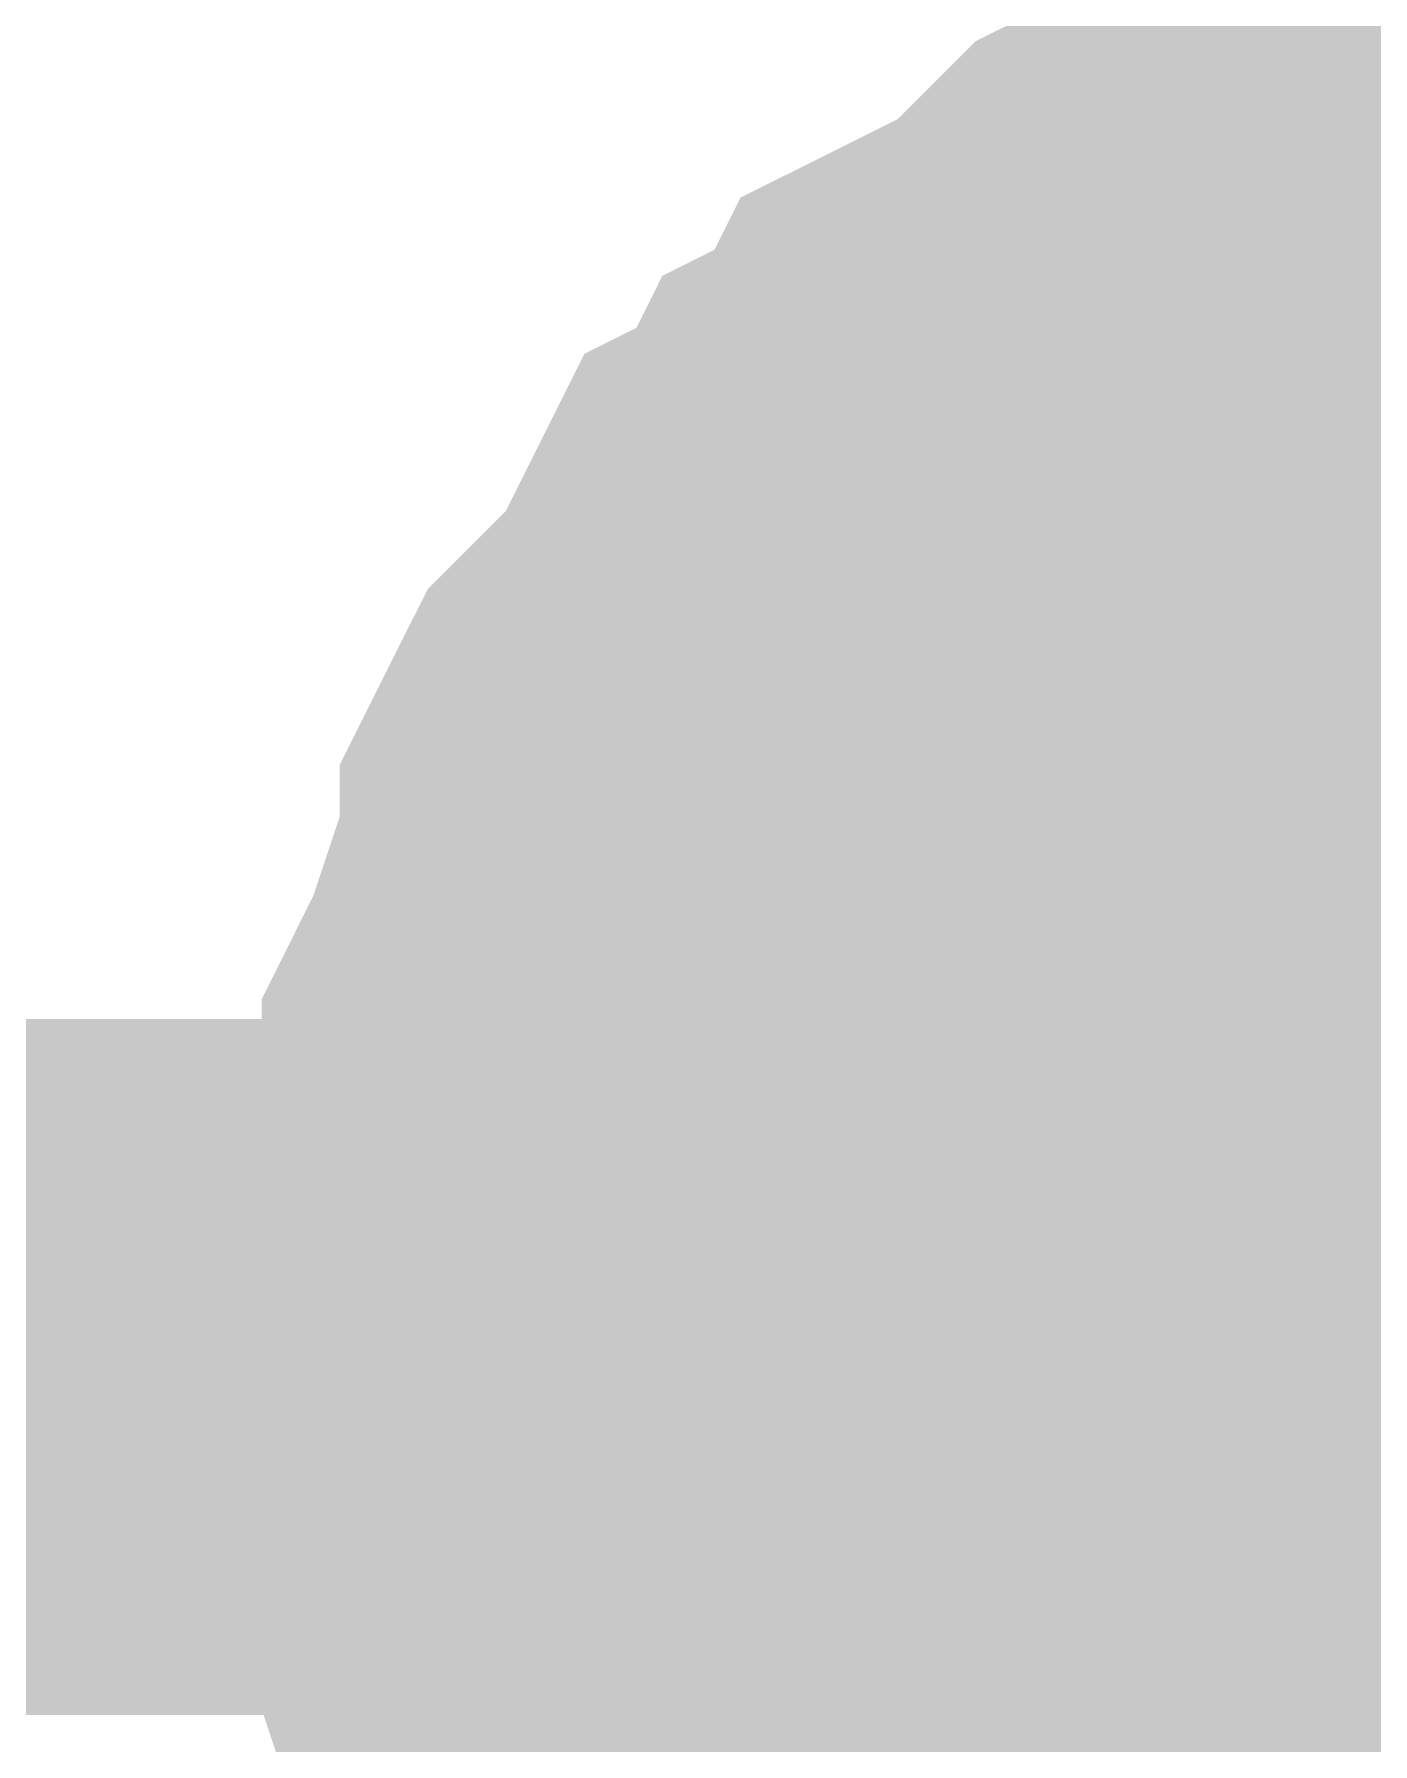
# Model space of a CAD drawing. Header units: inches. Extents: x 0 to 594, y 0 to 420.
# Drawn here: x 364.26 to 364.837, y 297.334 to 298.07 of the extents above; entities that cross this region are included whole.
import ezdxf

# ---------------------------------------------------------------- set-up
doc = ezdxf.new("R2010")
doc.units = ezdxf.units.IN
doc.layers.add('Sheet', color=255, linetype='Continuous')

msp = doc.modelspace()

# ---------------------------------------------------------------- linework, layer by layer
at = {"layer": 'Sheet'}
for points in [[(364.49695, 297.49627, 0.29972, 0.29972, 0), (364.49695, 297.51867, 0.29972, 0.29972, 0), (364.49695, 297.55226, 0.29972, 0.29972, 0), (364.50815, 297.57466, 0.29972, 0.29972, 0), (364.50815, 297.59706, 0.29972, 0.29972, 0), (364.50815, 297.61945, 0.29972, 0.29972, 0), (364.51934, 297.64185, 0.29972, 0.29972, 0), (364.53054, 297.67545, 0.29972, 0.29972, 0), (364.54174, 297.69785, 0.29972, 0.29972, 0), (364.54174, 297.72024, 0.29972, 0.29972, 0), (364.55294, 297.74264, 0.29972, 0.29972, 0), (364.56414, 297.75384, 0.29972, 0.29972, 0), (364.58654, 297.77624, 0.29972, 0.29972, 0), (364.59774, 297.79864, 0.29972, 0.29972, 0), (364.60894, 297.82103, 0.29972, 0.29972, 0), (364.63134, 297.83223, 0.29972, 0.29972, 0), (364.64253, 297.85463, 0.29972, 0.29972, 0), (364.66493, 297.86583, 0.29972, 0.29972, 0), (364.67613, 297.88823, 0.29972, 0.29972, 0), (364.69853, 297.89942, 0.29972, 0.29972, 0), (364.72093, 297.91062, 0.29972, 0.29972, 0), (364.74333, 297.93302, 0.29972, 0.29972, 0), (364.75453, 297.94422, 0.29972, 0.29972, 0), (364.77692, 297.95542, 0.29972, 0.29972, 0), (364.79932, 297.95542, 0.29972, 0.29972, 0), (364.82172, 297.96662, 0.29972, 0.29972, 0), (364.85532, 297.97782, 0.29972, 0.29972, 0), (364.87772, 297.98902, 0.29972, 0.29972, 0), (364.90011, 297.98902, 0.29972, 0.29972, 0), (364.92251, 297.98902, 0.29972, 0.29972, 0), (364.94491, 298.00021, 0.29972, 0.29972, 0), (364.97851, 298.00021, 0.29972, 0.29972, 0), (365.00091, 298.00021, 0.29972, 0.29972, 0)], [(364.49695, 297.49627, 0.29972, 0.29972, 0), (364.49695, 297.51867, 0.29972, 0.29972, 0), (364.49695, 297.55226, 0.29972, 0.29972, 0), (364.50815, 297.57466, 0.29972, 0.29972, 0), (364.50815, 297.59706, 0.29972, 0.29972, 0), (364.50815, 297.61945, 0.29972, 0.29972, 0), (364.51934, 297.64185, 0.29972, 0.29972, 0), (364.53054, 297.67545, 0.29972, 0.29972, 0), (364.54174, 297.69785, 0.29972, 0.29972, 0), (364.54174, 297.72024, 0.29972, 0.29972, 0), (364.55294, 297.74264, 0.29972, 0.29972, 0), (364.56414, 297.75384, 0.29972, 0.29972, 0), (364.58654, 297.77624, 0.29972, 0.29972, 0), (364.59774, 297.79864, 0.29972, 0.29972, 0), (364.60894, 297.82103, 0.29972, 0.29972, 0), (364.63134, 297.83223, 0.29972, 0.29972, 0), (364.64253, 297.85463, 0.29972, 0.29972, 0), (364.66493, 297.86583, 0.29972, 0.29972, 0), (364.67613, 297.88823, 0.29972, 0.29972, 0), (364.69853, 297.89942, 0.29972, 0.29972, 0), (364.72093, 297.91062, 0.29972, 0.29972, 0), (364.74333, 297.93302, 0.29972, 0.29972, 0), (364.75453, 297.94422, 0.29972, 0.29972, 0), (364.77692, 297.95542, 0.29972, 0.29972, 0), (364.79932, 297.95542, 0.29972, 0.29972, 0), (364.82172, 297.96662, 0.29972, 0.29972, 0), (364.85532, 297.97782, 0.29972, 0.29972, 0), (364.87772, 297.98902, 0.29972, 0.29972, 0), (364.90011, 297.98902, 0.29972, 0.29972, 0), (364.92251, 297.98902, 0.29972, 0.29972, 0), (364.94491, 298.00021, 0.29972, 0.29972, 0), (364.97851, 298.00021, 0.29972, 0.29972, 0), (365.00091, 298.00021, 0.29972, 0.29972, 0)], [(364.49695, 297.49627, 0.29972, 0.29972, 0), (364.49695, 297.51867, 0.29972, 0.29972, 0), (364.49695, 297.55226, 0.29972, 0.29972, 0), (364.50815, 297.57466, 0.29972, 0.29972, 0), (364.50815, 297.59706, 0.29972, 0.29972, 0), (364.50815, 297.61945, 0.29972, 0.29972, 0), (364.51934, 297.64185, 0.29972, 0.29972, 0), (364.53054, 297.67545, 0.29972, 0.29972, 0), (364.54174, 297.69785, 0.29972, 0.29972, 0), (364.54174, 297.72024, 0.29972, 0.29972, 0), (364.55294, 297.74264, 0.29972, 0.29972, 0), (364.56414, 297.75384, 0.29972, 0.29972, 0), (364.58654, 297.77624, 0.29972, 0.29972, 0), (364.59774, 297.79864, 0.29972, 0.29972, 0), (364.60894, 297.82103, 0.29972, 0.29972, 0), (364.63134, 297.83223, 0.29972, 0.29972, 0), (364.64253, 297.85463, 0.29972, 0.29972, 0), (364.66493, 297.86583, 0.29972, 0.29972, 0), (364.67613, 297.88823, 0.29972, 0.29972, 0), (364.69853, 297.89942, 0.29972, 0.29972, 0), (364.72093, 297.91062, 0.29972, 0.29972, 0), (364.74333, 297.93302, 0.29972, 0.29972, 0), (364.75453, 297.94422, 0.29972, 0.29972, 0), (364.77692, 297.95542, 0.29972, 0.29972, 0), (364.79932, 297.95542, 0.29972, 0.29972, 0), (364.82172, 297.96662, 0.29972, 0.29972, 0), (364.85532, 297.97782, 0.29972, 0.29972, 0), (364.87772, 297.98902, 0.29972, 0.29972, 0), (364.90011, 297.98902, 0.29972, 0.29972, 0), (364.92251, 297.98902, 0.29972, 0.29972, 0), (364.94491, 298.00021, 0.29972, 0.29972, 0), (364.97851, 298.00021, 0.29972, 0.29972, 0), (365.00091, 298.00021, 0.29972, 0.29972, 0)], [(364.49695, 297.49627, 0.29972, 0.29972, 0), (364.49695, 297.51867, 0.29972, 0.29972, 0), (364.49695, 297.55226, 0.29972, 0.29972, 0), (364.50815, 297.57466, 0.29972, 0.29972, 0), (364.50815, 297.59706, 0.29972, 0.29972, 0), (364.50815, 297.61945, 0.29972, 0.29972, 0), (364.51934, 297.64185, 0.29972, 0.29972, 0), (364.53054, 297.67545, 0.29972, 0.29972, 0), (364.54174, 297.69785, 0.29972, 0.29972, 0), (364.54174, 297.72024, 0.29972, 0.29972, 0), (364.55294, 297.74264, 0.29972, 0.29972, 0), (364.56414, 297.75384, 0.29972, 0.29972, 0), (364.58654, 297.77624, 0.29972, 0.29972, 0), (364.59774, 297.79864, 0.29972, 0.29972, 0), (364.60894, 297.82103, 0.29972, 0.29972, 0), (364.63134, 297.83223, 0.29972, 0.29972, 0), (364.64253, 297.85463, 0.29972, 0.29972, 0), (364.66493, 297.86583, 0.29972, 0.29972, 0), (364.67613, 297.88823, 0.29972, 0.29972, 0), (364.69853, 297.89942, 0.29972, 0.29972, 0), (364.72093, 297.91062, 0.29972, 0.29972, 0), (364.74333, 297.93302, 0.29972, 0.29972, 0), (364.75453, 297.94422, 0.29972, 0.29972, 0), (364.77692, 297.95542, 0.29972, 0.29972, 0), (364.79932, 297.95542, 0.29972, 0.29972, 0), (364.82172, 297.96662, 0.29972, 0.29972, 0), (364.85532, 297.97782, 0.29972, 0.29972, 0), (364.87772, 297.98902, 0.29972, 0.29972, 0), (364.90011, 297.98902, 0.29972, 0.29972, 0), (364.92251, 297.98902, 0.29972, 0.29972, 0), (364.94491, 298.00021, 0.29972, 0.29972, 0), (364.97851, 298.00021, 0.29972, 0.29972, 0), (365.00091, 298.00021, 0.29972, 0.29972, 0)], [(364.49695, 297.49627, 0.29972, 0.29972, 0), (364.49695, 297.51867, 0.29972, 0.29972, 0), (364.49695, 297.55226, 0.29972, 0.29972, 0), (364.50815, 297.57466, 0.29972, 0.29972, 0), (364.50815, 297.59706, 0.29972, 0.29972, 0), (364.50815, 297.61945, 0.29972, 0.29972, 0), (364.51934, 297.64185, 0.29972, 0.29972, 0), (364.53054, 297.67545, 0.29972, 0.29972, 0), (364.54174, 297.69785, 0.29972, 0.29972, 0), (364.54174, 297.72024, 0.29972, 0.29972, 0), (364.55294, 297.74264, 0.29972, 0.29972, 0), (364.56414, 297.75384, 0.29972, 0.29972, 0), (364.58654, 297.77624, 0.29972, 0.29972, 0), (364.59774, 297.79864, 0.29972, 0.29972, 0), (364.60894, 297.82103, 0.29972, 0.29972, 0), (364.63134, 297.83223, 0.29972, 0.29972, 0), (364.64253, 297.85463, 0.29972, 0.29972, 0), (364.66493, 297.86583, 0.29972, 0.29972, 0), (364.67613, 297.88823, 0.29972, 0.29972, 0), (364.69853, 297.89942, 0.29972, 0.29972, 0), (364.72093, 297.91062, 0.29972, 0.29972, 0), (364.74333, 297.93302, 0.29972, 0.29972, 0), (364.75453, 297.94422, 0.29972, 0.29972, 0), (364.77692, 297.95542, 0.29972, 0.29972, 0), (364.79932, 297.95542, 0.29972, 0.29972, 0), (364.82172, 297.96662, 0.29972, 0.29972, 0), (364.85532, 297.97782, 0.29972, 0.29972, 0), (364.87772, 297.98902, 0.29972, 0.29972, 0), (364.90011, 297.98902, 0.29972, 0.29972, 0), (364.92251, 297.98902, 0.29972, 0.29972, 0), (364.94491, 298.00021, 0.29972, 0.29972, 0), (364.97851, 298.00021, 0.29972, 0.29972, 0), (365.00091, 298.00021, 0.29972, 0.29972, 0)], [(364.49695, 297.49627, 0.29972, 0.29972, 0), (364.49695, 297.51867, 0.29972, 0.29972, 0), (364.49695, 297.55226, 0.29972, 0.29972, 0), (364.50815, 297.57466, 0.29972, 0.29972, 0), (364.50815, 297.59706, 0.29972, 0.29972, 0), (364.50815, 297.61945, 0.29972, 0.29972, 0), (364.51934, 297.64185, 0.29972, 0.29972, 0), (364.53054, 297.67545, 0.29972, 0.29972, 0), (364.54174, 297.69785, 0.29972, 0.29972, 0), (364.54174, 297.72024, 0.29972, 0.29972, 0), (364.55294, 297.74264, 0.29972, 0.29972, 0), (364.56414, 297.75384, 0.29972, 0.29972, 0), (364.58654, 297.77624, 0.29972, 0.29972, 0), (364.59774, 297.79864, 0.29972, 0.29972, 0), (364.60894, 297.82103, 0.29972, 0.29972, 0), (364.63134, 297.83223, 0.29972, 0.29972, 0), (364.64253, 297.85463, 0.29972, 0.29972, 0), (364.66493, 297.86583, 0.29972, 0.29972, 0), (364.67613, 297.88823, 0.29972, 0.29972, 0), (364.69853, 297.89942, 0.29972, 0.29972, 0), (364.72093, 297.91062, 0.29972, 0.29972, 0), (364.74333, 297.93302, 0.29972, 0.29972, 0), (364.75453, 297.94422, 0.29972, 0.29972, 0), (364.77692, 297.95542, 0.29972, 0.29972, 0), (364.79932, 297.95542, 0.29972, 0.29972, 0), (364.82172, 297.96662, 0.29972, 0.29972, 0), (364.85532, 297.97782, 0.29972, 0.29972, 0), (364.87772, 297.98902, 0.29972, 0.29972, 0), (364.90011, 297.98902, 0.29972, 0.29972, 0), (364.92251, 297.98902, 0.29972, 0.29972, 0), (364.94491, 298.00021, 0.29972, 0.29972, 0), (364.97851, 298.00021, 0.29972, 0.29972, 0), (365.00091, 298.00021, 0.29972, 0.29972, 0)], [(364.49695, 297.49627, 0.29972, 0.29972, 0), (364.49695, 297.51867, 0.29972, 0.29972, 0), (364.49695, 297.55226, 0.29972, 0.29972, 0), (364.50815, 297.57466, 0.29972, 0.29972, 0), (364.50815, 297.59706, 0.29972, 0.29972, 0), (364.50815, 297.61945, 0.29972, 0.29972, 0), (364.51934, 297.64185, 0.29972, 0.29972, 0), (364.53054, 297.67545, 0.29972, 0.29972, 0), (364.54174, 297.69785, 0.29972, 0.29972, 0), (364.54174, 297.72024, 0.29972, 0.29972, 0), (364.55294, 297.74264, 0.29972, 0.29972, 0), (364.56414, 297.75384, 0.29972, 0.29972, 0), (364.58654, 297.77624, 0.29972, 0.29972, 0), (364.59774, 297.79864, 0.29972, 0.29972, 0), (364.60894, 297.82103, 0.29972, 0.29972, 0), (364.63134, 297.83223, 0.29972, 0.29972, 0), (364.64253, 297.85463, 0.29972, 0.29972, 0), (364.66493, 297.86583, 0.29972, 0.29972, 0), (364.67613, 297.88823, 0.29972, 0.29972, 0), (364.69853, 297.89942, 0.29972, 0.29972, 0), (364.72093, 297.91062, 0.29972, 0.29972, 0), (364.74333, 297.93302, 0.29972, 0.29972, 0), (364.75453, 297.94422, 0.29972, 0.29972, 0), (364.77692, 297.95542, 0.29972, 0.29972, 0), (364.79932, 297.95542, 0.29972, 0.29972, 0), (364.82172, 297.96662, 0.29972, 0.29972, 0), (364.85532, 297.97782, 0.29972, 0.29972, 0), (364.87772, 297.98902, 0.29972, 0.29972, 0), (364.90011, 297.98902, 0.29972, 0.29972, 0), (364.92251, 297.98902, 0.29972, 0.29972, 0), (364.94491, 298.00021, 0.29972, 0.29972, 0), (364.97851, 298.00021, 0.29972, 0.29972, 0), (365.00091, 298.00021, 0.29972, 0.29972, 0)], [(364.49695, 297.49627, 0.29972, 0.29972, 0), (364.49695, 297.51867, 0.29972, 0.29972, 0), (364.49695, 297.55226, 0.29972, 0.29972, 0), (364.50815, 297.57466, 0.29972, 0.29972, 0), (364.50815, 297.59706, 0.29972, 0.29972, 0), (364.50815, 297.61945, 0.29972, 0.29972, 0), (364.51934, 297.64185, 0.29972, 0.29972, 0), (364.53054, 297.67545, 0.29972, 0.29972, 0), (364.54174, 297.69785, 0.29972, 0.29972, 0), (364.54174, 297.72024, 0.29972, 0.29972, 0), (364.55294, 297.74264, 0.29972, 0.29972, 0), (364.56414, 297.75384, 0.29972, 0.29972, 0), (364.58654, 297.77624, 0.29972, 0.29972, 0), (364.59774, 297.79864, 0.29972, 0.29972, 0), (364.60894, 297.82103, 0.29972, 0.29972, 0), (364.63134, 297.83223, 0.29972, 0.29972, 0), (364.64253, 297.85463, 0.29972, 0.29972, 0), (364.66493, 297.86583, 0.29972, 0.29972, 0), (364.67613, 297.88823, 0.29972, 0.29972, 0), (364.69853, 297.89942, 0.29972, 0.29972, 0), (364.72093, 297.91062, 0.29972, 0.29972, 0), (364.74333, 297.93302, 0.29972, 0.29972, 0), (364.75453, 297.94422, 0.29972, 0.29972, 0), (364.77692, 297.95542, 0.29972, 0.29972, 0), (364.79932, 297.95542, 0.29972, 0.29972, 0), (364.82172, 297.96662, 0.29972, 0.29972, 0), (364.85532, 297.97782, 0.29972, 0.29972, 0), (364.87772, 297.98902, 0.29972, 0.29972, 0), (364.90011, 297.98902, 0.29972, 0.29972, 0), (364.92251, 297.98902, 0.29972, 0.29972, 0), (364.94491, 298.00021, 0.29972, 0.29972, 0), (364.97851, 298.00021, 0.29972, 0.29972, 0), (365.00091, 298.00021, 0.29972, 0.29972, 0)], [(364.49695, 297.49627, 0.29972, 0.29972, 0), (364.49695, 297.51867, 0.29972, 0.29972, 0), (364.49695, 297.55226, 0.29972, 0.29972, 0), (364.50815, 297.57466, 0.29972, 0.29972, 0), (364.50815, 297.59706, 0.29972, 0.29972, 0), (364.50815, 297.61945, 0.29972, 0.29972, 0), (364.51934, 297.64185, 0.29972, 0.29972, 0), (364.53054, 297.67545, 0.29972, 0.29972, 0), (364.54174, 297.69785, 0.29972, 0.29972, 0), (364.54174, 297.72024, 0.29972, 0.29972, 0), (364.55294, 297.74264, 0.29972, 0.29972, 0), (364.56414, 297.75384, 0.29972, 0.29972, 0), (364.58654, 297.77624, 0.29972, 0.29972, 0), (364.59774, 297.79864, 0.29972, 0.29972, 0), (364.60894, 297.82103, 0.29972, 0.29972, 0), (364.63134, 297.83223, 0.29972, 0.29972, 0), (364.64253, 297.85463, 0.29972, 0.29972, 0), (364.66493, 297.86583, 0.29972, 0.29972, 0), (364.67613, 297.88823, 0.29972, 0.29972, 0), (364.69853, 297.89942, 0.29972, 0.29972, 0), (364.72093, 297.91062, 0.29972, 0.29972, 0), (364.74333, 297.93302, 0.29972, 0.29972, 0), (364.75453, 297.94422, 0.29972, 0.29972, 0), (364.77692, 297.95542, 0.29972, 0.29972, 0), (364.79932, 297.95542, 0.29972, 0.29972, 0), (364.82172, 297.96662, 0.29972, 0.29972, 0), (364.85532, 297.97782, 0.29972, 0.29972, 0), (364.87772, 297.98902, 0.29972, 0.29972, 0), (364.90011, 297.98902, 0.29972, 0.29972, 0), (364.92251, 297.98902, 0.29972, 0.29972, 0), (364.94491, 298.00021, 0.29972, 0.29972, 0), (364.97851, 298.00021, 0.29972, 0.29972, 0), (365.00091, 298.00021, 0.29972, 0.29972, 0)], [(364.49695, 297.49627, 0.29972, 0.29972, 0), (364.49695, 297.51867, 0.29972, 0.29972, 0), (364.49695, 297.55226, 0.29972, 0.29972, 0), (364.50815, 297.57466, 0.29972, 0.29972, 0), (364.50815, 297.59706, 0.29972, 0.29972, 0), (364.50815, 297.61945, 0.29972, 0.29972, 0), (364.51934, 297.64185, 0.29972, 0.29972, 0), (364.53054, 297.67545, 0.29972, 0.29972, 0), (364.54174, 297.69785, 0.29972, 0.29972, 0), (364.54174, 297.72024, 0.29972, 0.29972, 0), (364.55294, 297.74264, 0.29972, 0.29972, 0), (364.56414, 297.75384, 0.29972, 0.29972, 0), (364.58654, 297.77624, 0.29972, 0.29972, 0), (364.59774, 297.79864, 0.29972, 0.29972, 0), (364.60894, 297.82103, 0.29972, 0.29972, 0), (364.63134, 297.83223, 0.29972, 0.29972, 0), (364.64253, 297.85463, 0.29972, 0.29972, 0), (364.66493, 297.86583, 0.29972, 0.29972, 0), (364.67613, 297.88823, 0.29972, 0.29972, 0), (364.69853, 297.89942, 0.29972, 0.29972, 0), (364.72093, 297.91062, 0.29972, 0.29972, 0), (364.74333, 297.93302, 0.29972, 0.29972, 0), (364.75453, 297.94422, 0.29972, 0.29972, 0), (364.77692, 297.95542, 0.29972, 0.29972, 0), (364.79932, 297.95542, 0.29972, 0.29972, 0), (364.82172, 297.96662, 0.29972, 0.29972, 0), (364.85532, 297.97782, 0.29972, 0.29972, 0), (364.87772, 297.98902, 0.29972, 0.29972, 0), (364.90011, 297.98902, 0.29972, 0.29972, 0), (364.92251, 297.98902, 0.29972, 0.29972, 0), (364.94491, 298.00021, 0.29972, 0.29972, 0), (364.97851, 298.00021, 0.29972, 0.29972, 0), (365.00091, 298.00021, 0.29972, 0.29972, 0)], [(364.49695, 297.49627, 0.09906, 0.09906, 0), (364.49695, 297.51867, 0.09906, 0.09906, 0), (364.49695, 297.55226, 0.09906, 0.09906, 0), (364.50815, 297.57466, 0.09906, 0.09906, 0), (364.50815, 297.59706, 0.09906, 0.09906, 0), (364.50815, 297.61945, 0.09906, 0.09906, 0), (364.51934, 297.64185, 0.09906, 0.09906, 0), (364.53054, 297.67545, 0.09906, 0.09906, 0), (364.54174, 297.69785, 0.09906, 0.09906, 0), (364.54174, 297.72024, 0.09906, 0.09906, 0), (364.55294, 297.74264, 0.09906, 0.09906, 0), (364.56414, 297.75384, 0.09906, 0.09906, 0), (364.58654, 297.77624, 0.09906, 0.09906, 0), (364.59774, 297.79864, 0.09906, 0.09906, 0), (364.60894, 297.82103, 0.09906, 0.09906, 0), (364.63134, 297.83223, 0.09906, 0.09906, 0), (364.64253, 297.85463, 0.09906, 0.09906, 0), (364.66493, 297.86583, 0.09906, 0.09906, 0), (364.67613, 297.88823, 0.09906, 0.09906, 0), (364.69853, 297.89942, 0.09906, 0.09906, 0), (364.72093, 297.91062, 0.09906, 0.09906, 0), (364.74333, 297.93302, 0.09906, 0.09906, 0), (364.75453, 297.94422, 0.09906, 0.09906, 0), (364.77692, 297.95542, 0.09906, 0.09906, 0), (364.79932, 297.95542, 0.09906, 0.09906, 0), (364.82172, 297.96662, 0.09906, 0.09906, 0), (364.85532, 297.97782, 0.09906, 0.09906, 0), (364.87772, 297.98902, 0.09906, 0.09906, 0), (364.90011, 297.98902, 0.09906, 0.09906, 0)], [(364.49695, 297.49627, 0.09906, 0.09906, 0), (364.49695, 297.51867, 0.09906, 0.09906, 0), (364.49695, 297.55226, 0.09906, 0.09906, 0), (364.50815, 297.57466, 0.09906, 0.09906, 0), (364.50815, 297.59706, 0.09906, 0.09906, 0), (364.50815, 297.61945, 0.09906, 0.09906, 0), (364.51934, 297.64185, 0.09906, 0.09906, 0), (364.53054, 297.67545, 0.09906, 0.09906, 0), (364.54174, 297.69785, 0.09906, 0.09906, 0), (364.54174, 297.72024, 0.09906, 0.09906, 0), (364.55294, 297.74264, 0.09906, 0.09906, 0), (364.56414, 297.75384, 0.09906, 0.09906, 0), (364.58654, 297.77624, 0.09906, 0.09906, 0), (364.59774, 297.79864, 0.09906, 0.09906, 0), (364.60894, 297.82103, 0.09906, 0.09906, 0), (364.63134, 297.83223, 0.09906, 0.09906, 0), (364.64253, 297.85463, 0.09906, 0.09906, 0), (364.66493, 297.86583, 0.09906, 0.09906, 0), (364.67613, 297.88823, 0.09906, 0.09906, 0), (364.69853, 297.89942, 0.09906, 0.09906, 0), (364.72093, 297.91062, 0.09906, 0.09906, 0), (364.74333, 297.93302, 0.09906, 0.09906, 0), (364.75453, 297.94422, 0.09906, 0.09906, 0), (364.77692, 297.95542, 0.09906, 0.09906, 0), (364.79932, 297.95542, 0.09906, 0.09906, 0), (364.82172, 297.96662, 0.09906, 0.09906, 0), (364.85532, 297.97782, 0.09906, 0.09906, 0), (364.87772, 297.98902, 0.09906, 0.09906, 0), (364.90011, 297.98902, 0.09906, 0.09906, 0)], [(364.49695, 297.49627, 0.09906, 0.09906, 0), (364.49695, 297.51867, 0.09906, 0.09906, 0), (364.49695, 297.55226, 0.09906, 0.09906, 0), (364.50815, 297.57466, 0.09906, 0.09906, 0), (364.50815, 297.59706, 0.09906, 0.09906, 0), (364.50815, 297.61945, 0.09906, 0.09906, 0), (364.51934, 297.64185, 0.09906, 0.09906, 0), (364.53054, 297.67545, 0.09906, 0.09906, 0), (364.54174, 297.69785, 0.09906, 0.09906, 0), (364.54174, 297.72024, 0.09906, 0.09906, 0), (364.55294, 297.74264, 0.09906, 0.09906, 0), (364.56414, 297.75384, 0.09906, 0.09906, 0), (364.58654, 297.77624, 0.09906, 0.09906, 0), (364.59774, 297.79864, 0.09906, 0.09906, 0), (364.60894, 297.82103, 0.09906, 0.09906, 0), (364.63134, 297.83223, 0.09906, 0.09906, 0), (364.64253, 297.85463, 0.09906, 0.09906, 0), (364.66493, 297.86583, 0.09906, 0.09906, 0), (364.67613, 297.88823, 0.09906, 0.09906, 0), (364.69853, 297.89942, 0.09906, 0.09906, 0), (364.72093, 297.91062, 0.09906, 0.09906, 0), (364.74333, 297.93302, 0.09906, 0.09906, 0), (364.75453, 297.94422, 0.09906, 0.09906, 0), (364.77692, 297.95542, 0.09906, 0.09906, 0), (364.79932, 297.95542, 0.09906, 0.09906, 0), (364.82172, 297.96662, 0.09906, 0.09906, 0), (364.85532, 297.97782, 0.09906, 0.09906, 0), (364.87772, 297.98902, 0.09906, 0.09906, 0), (364.90011, 297.98902, 0.09906, 0.09906, 0)], [(364.49695, 297.49627, 0.09906, 0.09906, 0), (364.49695, 297.51867, 0.09906, 0.09906, 0), (364.49695, 297.55226, 0.09906, 0.09906, 0), (364.50815, 297.57466, 0.09906, 0.09906, 0), (364.50815, 297.59706, 0.09906, 0.09906, 0), (364.50815, 297.61945, 0.09906, 0.09906, 0), (364.51934, 297.64185, 0.09906, 0.09906, 0), (364.53054, 297.67545, 0.09906, 0.09906, 0), (364.54174, 297.69785, 0.09906, 0.09906, 0), (364.54174, 297.72024, 0.09906, 0.09906, 0), (364.55294, 297.74264, 0.09906, 0.09906, 0), (364.56414, 297.75384, 0.09906, 0.09906, 0), (364.58654, 297.77624, 0.09906, 0.09906, 0), (364.59774, 297.79864, 0.09906, 0.09906, 0), (364.60894, 297.82103, 0.09906, 0.09906, 0), (364.63134, 297.83223, 0.09906, 0.09906, 0), (364.64253, 297.85463, 0.09906, 0.09906, 0), (364.66493, 297.86583, 0.09906, 0.09906, 0), (364.67613, 297.88823, 0.09906, 0.09906, 0), (364.69853, 297.89942, 0.09906, 0.09906, 0), (364.72093, 297.91062, 0.09906, 0.09906, 0), (364.74333, 297.93302, 0.09906, 0.09906, 0), (364.75453, 297.94422, 0.09906, 0.09906, 0), (364.77692, 297.95542, 0.09906, 0.09906, 0), (364.79932, 297.95542, 0.09906, 0.09906, 0), (364.82172, 297.96662, 0.09906, 0.09906, 0), (364.85532, 297.97782, 0.09906, 0.09906, 0), (364.87772, 297.98902, 0.09906, 0.09906, 0), (364.90011, 297.98902, 0.09906, 0.09906, 0)], [(364.49695, 297.49627, 0.09906, 0.09906, 0), (364.49695, 297.51867, 0.09906, 0.09906, 0), (364.49695, 297.55226, 0.09906, 0.09906, 0), (364.50815, 297.57466, 0.09906, 0.09906, 0), (364.50815, 297.59706, 0.09906, 0.09906, 0), (364.50815, 297.61945, 0.09906, 0.09906, 0), (364.51934, 297.64185, 0.09906, 0.09906, 0), (364.53054, 297.67545, 0.09906, 0.09906, 0), (364.54174, 297.69785, 0.09906, 0.09906, 0), (364.54174, 297.72024, 0.09906, 0.09906, 0), (364.55294, 297.74264, 0.09906, 0.09906, 0), (364.56414, 297.75384, 0.09906, 0.09906, 0), (364.58654, 297.77624, 0.09906, 0.09906, 0), (364.59774, 297.79864, 0.09906, 0.09906, 0), (364.60894, 297.82103, 0.09906, 0.09906, 0), (364.63134, 297.83223, 0.09906, 0.09906, 0), (364.64253, 297.85463, 0.09906, 0.09906, 0), (364.66493, 297.86583, 0.09906, 0.09906, 0), (364.67613, 297.88823, 0.09906, 0.09906, 0), (364.69853, 297.89942, 0.09906, 0.09906, 0), (364.72093, 297.91062, 0.09906, 0.09906, 0), (364.74333, 297.93302, 0.09906, 0.09906, 0), (364.75453, 297.94422, 0.09906, 0.09906, 0), (364.77692, 297.95542, 0.09906, 0.09906, 0), (364.79932, 297.95542, 0.09906, 0.09906, 0), (364.82172, 297.96662, 0.09906, 0.09906, 0), (364.85532, 297.97782, 0.09906, 0.09906, 0), (364.87772, 297.98902, 0.09906, 0.09906, 0), (364.90011, 297.98902, 0.09906, 0.09906, 0)], [(364.49695, 297.49627, 0.09906, 0.09906, 0), (364.49695, 297.51867, 0.09906, 0.09906, 0), (364.49695, 297.55226, 0.09906, 0.09906, 0), (364.50815, 297.57466, 0.09906, 0.09906, 0), (364.50815, 297.59706, 0.09906, 0.09906, 0), (364.50815, 297.61945, 0.09906, 0.09906, 0), (364.51934, 297.64185, 0.09906, 0.09906, 0), (364.53054, 297.67545, 0.09906, 0.09906, 0), (364.54174, 297.69785, 0.09906, 0.09906, 0), (364.54174, 297.72024, 0.09906, 0.09906, 0), (364.55294, 297.74264, 0.09906, 0.09906, 0), (364.56414, 297.75384, 0.09906, 0.09906, 0), (364.58654, 297.77624, 0.09906, 0.09906, 0), (364.59774, 297.79864, 0.09906, 0.09906, 0), (364.60894, 297.82103, 0.09906, 0.09906, 0), (364.63134, 297.83223, 0.09906, 0.09906, 0), (364.64253, 297.85463, 0.09906, 0.09906, 0), (364.66493, 297.86583, 0.09906, 0.09906, 0), (364.67613, 297.88823, 0.09906, 0.09906, 0), (364.69853, 297.89942, 0.09906, 0.09906, 0), (364.72093, 297.91062, 0.09906, 0.09906, 0), (364.74333, 297.93302, 0.09906, 0.09906, 0), (364.75453, 297.94422, 0.09906, 0.09906, 0), (364.77692, 297.95542, 0.09906, 0.09906, 0), (364.79932, 297.95542, 0.09906, 0.09906, 0), (364.82172, 297.96662, 0.09906, 0.09906, 0), (364.85532, 297.97782, 0.09906, 0.09906, 0), (364.87772, 297.98902, 0.09906, 0.09906, 0), (364.90011, 297.98902, 0.09906, 0.09906, 0)], [(364.49695, 297.49627, 0.09906, 0.09906, 0), (364.49695, 297.51867, 0.09906, 0.09906, 0), (364.49695, 297.55226, 0.09906, 0.09906, 0), (364.50815, 297.57466, 0.09906, 0.09906, 0), (364.50815, 297.59706, 0.09906, 0.09906, 0), (364.50815, 297.61945, 0.09906, 0.09906, 0), (364.51934, 297.64185, 0.09906, 0.09906, 0), (364.53054, 297.67545, 0.09906, 0.09906, 0), (364.54174, 297.69785, 0.09906, 0.09906, 0), (364.54174, 297.72024, 0.09906, 0.09906, 0), (364.55294, 297.74264, 0.09906, 0.09906, 0), (364.56414, 297.75384, 0.09906, 0.09906, 0), (364.58654, 297.77624, 0.09906, 0.09906, 0), (364.59774, 297.79864, 0.09906, 0.09906, 0), (364.60894, 297.82103, 0.09906, 0.09906, 0), (364.63134, 297.83223, 0.09906, 0.09906, 0), (364.64253, 297.85463, 0.09906, 0.09906, 0), (364.66493, 297.86583, 0.09906, 0.09906, 0), (364.67613, 297.88823, 0.09906, 0.09906, 0), (364.69853, 297.89942, 0.09906, 0.09906, 0), (364.72093, 297.91062, 0.09906, 0.09906, 0), (364.74333, 297.93302, 0.09906, 0.09906, 0), (364.75453, 297.94422, 0.09906, 0.09906, 0), (364.77692, 297.95542, 0.09906, 0.09906, 0), (364.79932, 297.95542, 0.09906, 0.09906, 0), (364.82172, 297.96662, 0.09906, 0.09906, 0), (364.85532, 297.97782, 0.09906, 0.09906, 0), (364.87772, 297.98902, 0.09906, 0.09906, 0), (364.90011, 297.98902, 0.09906, 0.09906, 0)], [(364.49695, 297.49627, 0.09906, 0.09906, 0), (364.49695, 297.51867, 0.09906, 0.09906, 0), (364.49695, 297.55226, 0.09906, 0.09906, 0), (364.50815, 297.57466, 0.09906, 0.09906, 0), (364.50815, 297.59706, 0.09906, 0.09906, 0), (364.50815, 297.61945, 0.09906, 0.09906, 0), (364.51934, 297.64185, 0.09906, 0.09906, 0), (364.53054, 297.67545, 0.09906, 0.09906, 0), (364.54174, 297.69785, 0.09906, 0.09906, 0), (364.54174, 297.72024, 0.09906, 0.09906, 0), (364.55294, 297.74264, 0.09906, 0.09906, 0), (364.56414, 297.75384, 0.09906, 0.09906, 0), (364.58654, 297.77624, 0.09906, 0.09906, 0), (364.59774, 297.79864, 0.09906, 0.09906, 0), (364.60894, 297.82103, 0.09906, 0.09906, 0), (364.63134, 297.83223, 0.09906, 0.09906, 0), (364.64253, 297.85463, 0.09906, 0.09906, 0), (364.66493, 297.86583, 0.09906, 0.09906, 0), (364.67613, 297.88823, 0.09906, 0.09906, 0), (364.69853, 297.89942, 0.09906, 0.09906, 0), (364.72093, 297.91062, 0.09906, 0.09906, 0), (364.74333, 297.93302, 0.09906, 0.09906, 0), (364.75453, 297.94422, 0.09906, 0.09906, 0), (364.77692, 297.95542, 0.09906, 0.09906, 0), (364.79932, 297.95542, 0.09906, 0.09906, 0), (364.82172, 297.96662, 0.09906, 0.09906, 0), (364.85532, 297.97782, 0.09906, 0.09906, 0), (364.87772, 297.98902, 0.09906, 0.09906, 0), (364.90011, 297.98902, 0.09906, 0.09906, 0)], [(364.49695, 297.49627, 0.09906, 0.09906, 0), (364.49695, 297.51867, 0.09906, 0.09906, 0), (364.49695, 297.55226, 0.09906, 0.09906, 0), (364.50815, 297.57466, 0.09906, 0.09906, 0), (364.50815, 297.59706, 0.09906, 0.09906, 0), (364.50815, 297.61945, 0.09906, 0.09906, 0), (364.51934, 297.64185, 0.09906, 0.09906, 0), (364.53054, 297.67545, 0.09906, 0.09906, 0), (364.54174, 297.69785, 0.09906, 0.09906, 0), (364.54174, 297.72024, 0.09906, 0.09906, 0), (364.55294, 297.74264, 0.09906, 0.09906, 0), (364.56414, 297.75384, 0.09906, 0.09906, 0), (364.58654, 297.77624, 0.09906, 0.09906, 0), (364.59774, 297.79864, 0.09906, 0.09906, 0), (364.60894, 297.82103, 0.09906, 0.09906, 0), (364.63134, 297.83223, 0.09906, 0.09906, 0), (364.64253, 297.85463, 0.09906, 0.09906, 0), (364.66493, 297.86583, 0.09906, 0.09906, 0), (364.67613, 297.88823, 0.09906, 0.09906, 0), (364.69853, 297.89942, 0.09906, 0.09906, 0), (364.72093, 297.91062, 0.09906, 0.09906, 0), (364.74333, 297.93302, 0.09906, 0.09906, 0), (364.75453, 297.94422, 0.09906, 0.09906, 0), (364.77692, 297.95542, 0.09906, 0.09906, 0), (364.79932, 297.95542, 0.09906, 0.09906, 0), (364.82172, 297.96662, 0.09906, 0.09906, 0), (364.85532, 297.97782, 0.09906, 0.09906, 0), (364.87772, 297.98902, 0.09906, 0.09906, 0), (364.90011, 297.98902, 0.09906, 0.09906, 0)], [(364.49695, 297.49627, 0.09906, 0.09906, 0), (364.49695, 297.51867, 0.09906, 0.09906, 0), (364.49695, 297.55226, 0.09906, 0.09906, 0), (364.50815, 297.57466, 0.09906, 0.09906, 0), (364.50815, 297.59706, 0.09906, 0.09906, 0), (364.50815, 297.61945, 0.09906, 0.09906, 0), (364.51934, 297.64185, 0.09906, 0.09906, 0), (364.53054, 297.67545, 0.09906, 0.09906, 0), (364.54174, 297.69785, 0.09906, 0.09906, 0), (364.54174, 297.72024, 0.09906, 0.09906, 0), (364.55294, 297.74264, 0.09906, 0.09906, 0), (364.56414, 297.75384, 0.09906, 0.09906, 0), (364.58654, 297.77624, 0.09906, 0.09906, 0), (364.59774, 297.79864, 0.09906, 0.09906, 0), (364.60894, 297.82103, 0.09906, 0.09906, 0), (364.63134, 297.83223, 0.09906, 0.09906, 0), (364.64253, 297.85463, 0.09906, 0.09906, 0), (364.66493, 297.86583, 0.09906, 0.09906, 0), (364.67613, 297.88823, 0.09906, 0.09906, 0), (364.69853, 297.89942, 0.09906, 0.09906, 0), (364.72093, 297.91062, 0.09906, 0.09906, 0), (364.74333, 297.93302, 0.09906, 0.09906, 0), (364.75453, 297.94422, 0.09906, 0.09906, 0), (364.77692, 297.95542, 0.09906, 0.09906, 0), (364.79932, 297.95542, 0.09906, 0.09906, 0), (364.82172, 297.96662, 0.09906, 0.09906, 0), (364.85532, 297.97782, 0.09906, 0.09906, 0), (364.87772, 297.98902, 0.09906, 0.09906, 0), (364.90011, 297.98902, 0.09906, 0.09906, 0)], [(357.50871, 297.49627, 0.29972, 0.29972, 0), (365.00091, 297.49627, 0.29972, 0.29972, 0)], [(364.60894, 297.1715, 0.29972, 0.29972, 0), (364.59774, 297.1939, 0.29972, 0.29972, 0), (364.58654, 297.2051, 0.29972, 0.29972, 0), (364.56414, 297.2275, 0.29972, 0.29972, 0), (364.55294, 297.24989, 0.29972, 0.29972, 0), (364.54174, 297.27229, 0.29972, 0.29972, 0), (364.54174, 297.29469, 0.29972, 0.29972, 0), (364.53054, 297.31709, 0.29972, 0.29972, 0), (364.51934, 297.33948, 0.29972, 0.29972, 0), (364.50815, 297.37308, 0.29972, 0.29972, 0), (364.50815, 297.39548, 0.29972, 0.29972, 0), (364.50815, 297.41788, 0.29972, 0.29972, 0), (364.49695, 297.44027, 0.29972, 0.29972, 0), (364.49695, 297.47387, 0.29972, 0.29972, 0), (364.49695, 297.49627, 0.29972, 0.29972, 0)], [(364.49695, 297.49627, 0.29972, 0.29972, 0), (364.49695, 297.49627, 0.29972, 0.29972, 0)], [(364.60894, 297.1715, 0.29972, 0.29972, 0), (364.59774, 297.1939, 0.29972, 0.29972, 0), (364.58654, 297.2051, 0.29972, 0.29972, 0), (364.56414, 297.2275, 0.29972, 0.29972, 0), (364.55294, 297.24989, 0.29972, 0.29972, 0), (364.54174, 297.27229, 0.29972, 0.29972, 0), (364.54174, 297.29469, 0.29972, 0.29972, 0), (364.53054, 297.31709, 0.29972, 0.29972, 0), (364.51934, 297.33948, 0.29972, 0.29972, 0), (364.50815, 297.37308, 0.29972, 0.29972, 0), (364.50815, 297.39548, 0.29972, 0.29972, 0), (364.50815, 297.41788, 0.29972, 0.29972, 0), (364.49695, 297.44027, 0.29972, 0.29972, 0), (364.49695, 297.47387, 0.29972, 0.29972, 0), (364.49695, 297.49627, 0.29972, 0.29972, 0)], [(364.49695, 297.49627, 0.29972, 0.29972, 0), (364.49695, 297.49627, 0.29972, 0.29972, 0)], [(364.60894, 297.1715, 0.29972, 0.29972, 0), (364.59774, 297.1939, 0.29972, 0.29972, 0), (364.58654, 297.2051, 0.29972, 0.29972, 0), (364.56414, 297.2275, 0.29972, 0.29972, 0), (364.55294, 297.24989, 0.29972, 0.29972, 0), (364.54174, 297.27229, 0.29972, 0.29972, 0), (364.54174, 297.29469, 0.29972, 0.29972, 0), (364.53054, 297.31709, 0.29972, 0.29972, 0), (364.51934, 297.33948, 0.29972, 0.29972, 0), (364.50815, 297.37308, 0.29972, 0.29972, 0), (364.50815, 297.39548, 0.29972, 0.29972, 0), (364.50815, 297.41788, 0.29972, 0.29972, 0), (364.49695, 297.44027, 0.29972, 0.29972, 0), (364.49695, 297.47387, 0.29972, 0.29972, 0), (364.49695, 297.49627, 0.29972, 0.29972, 0)], [(364.49695, 297.49627, 0.29972, 0.29972, 0), (364.49695, 297.49627, 0.29972, 0.29972, 0)], [(364.60894, 297.1715, 0.29972, 0.29972, 0), (364.59774, 297.1939, 0.29972, 0.29972, 0), (364.58654, 297.2051, 0.29972, 0.29972, 0), (364.56414, 297.2275, 0.29972, 0.29972, 0), (364.55294, 297.24989, 0.29972, 0.29972, 0), (364.54174, 297.27229, 0.29972, 0.29972, 0), (364.54174, 297.29469, 0.29972, 0.29972, 0), (364.53054, 297.31709, 0.29972, 0.29972, 0), (364.51934, 297.33948, 0.29972, 0.29972, 0), (364.50815, 297.37308, 0.29972, 0.29972, 0), (364.50815, 297.39548, 0.29972, 0.29972, 0), (364.50815, 297.41788, 0.29972, 0.29972, 0), (364.49695, 297.44027, 0.29972, 0.29972, 0), (364.49695, 297.47387, 0.29972, 0.29972, 0), (364.49695, 297.49627, 0.29972, 0.29972, 0)], [(364.49695, 297.49627, 0.29972, 0.29972, 0), (364.49695, 297.49627, 0.29972, 0.29972, 0)], [(364.60894, 297.1715, 0.29972, 0.29972, 0), (364.59774, 297.1939, 0.29972, 0.29972, 0), (364.58654, 297.2051, 0.29972, 0.29972, 0), (364.56414, 297.2275, 0.29972, 0.29972, 0), (364.55294, 297.24989, 0.29972, 0.29972, 0), (364.54174, 297.27229, 0.29972, 0.29972, 0), (364.54174, 297.29469, 0.29972, 0.29972, 0), (364.53054, 297.31709, 0.29972, 0.29972, 0), (364.51934, 297.33948, 0.29972, 0.29972, 0), (364.50815, 297.37308, 0.29972, 0.29972, 0), (364.50815, 297.39548, 0.29972, 0.29972, 0), (364.50815, 297.41788, 0.29972, 0.29972, 0), (364.49695, 297.44027, 0.29972, 0.29972, 0), (364.49695, 297.47387, 0.29972, 0.29972, 0), (364.49695, 297.49627, 0.29972, 0.29972, 0)], [(364.49695, 297.49627, 0.29972, 0.29972, 0), (364.49695, 297.49627, 0.29972, 0.29972, 0)], [(364.60894, 297.1715, 0.29972, 0.29972, 0), (364.59774, 297.1939, 0.29972, 0.29972, 0), (364.58654, 297.2051, 0.29972, 0.29972, 0), (364.56414, 297.2275, 0.29972, 0.29972, 0), (364.55294, 297.24989, 0.29972, 0.29972, 0), (364.54174, 297.27229, 0.29972, 0.29972, 0), (364.54174, 297.29469, 0.29972, 0.29972, 0), (364.53054, 297.31709, 0.29972, 0.29972, 0), (364.51934, 297.33948, 0.29972, 0.29972, 0), (364.50815, 297.37308, 0.29972, 0.29972, 0), (364.50815, 297.39548, 0.29972, 0.29972, 0), (364.50815, 297.41788, 0.29972, 0.29972, 0), (364.49695, 297.44027, 0.29972, 0.29972, 0), (364.49695, 297.47387, 0.29972, 0.29972, 0), (364.49695, 297.49627, 0.29972, 0.29972, 0)], [(364.49695, 297.49627, 0.29972, 0.29972, 0), (364.49695, 297.49627, 0.29972, 0.29972, 0)], [(364.60894, 297.1715, 0.29972, 0.29972, 0), (364.59774, 297.1939, 0.29972, 0.29972, 0), (364.58654, 297.2051, 0.29972, 0.29972, 0), (364.56414, 297.2275, 0.29972, 0.29972, 0), (364.55294, 297.24989, 0.29972, 0.29972, 0), (364.54174, 297.27229, 0.29972, 0.29972, 0), (364.54174, 297.29469, 0.29972, 0.29972, 0), (364.53054, 297.31709, 0.29972, 0.29972, 0), (364.51934, 297.33948, 0.29972, 0.29972, 0), (364.50815, 297.37308, 0.29972, 0.29972, 0), (364.50815, 297.39548, 0.29972, 0.29972, 0), (364.50815, 297.41788, 0.29972, 0.29972, 0), (364.49695, 297.44027, 0.29972, 0.29972, 0), (364.49695, 297.47387, 0.29972, 0.29972, 0), (364.49695, 297.49627, 0.29972, 0.29972, 0)], [(364.49695, 297.49627, 0.29972, 0.29972, 0), (364.49695, 297.49627, 0.29972, 0.29972, 0)], [(364.60894, 297.1715, 0.29972, 0.29972, 0), (364.59774, 297.1939, 0.29972, 0.29972, 0), (364.58654, 297.2051, 0.29972, 0.29972, 0), (364.56414, 297.2275, 0.29972, 0.29972, 0), (364.55294, 297.24989, 0.29972, 0.29972, 0), (364.54174, 297.27229, 0.29972, 0.29972, 0), (364.54174, 297.29469, 0.29972, 0.29972, 0), (364.53054, 297.31709, 0.29972, 0.29972, 0), (364.51934, 297.33948, 0.29972, 0.29972, 0), (364.50815, 297.37308, 0.29972, 0.29972, 0), (364.50815, 297.39548, 0.29972, 0.29972, 0), (364.50815, 297.41788, 0.29972, 0.29972, 0), (364.49695, 297.44027, 0.29972, 0.29972, 0), (364.49695, 297.47387, 0.29972, 0.29972, 0), (364.49695, 297.49627, 0.29972, 0.29972, 0)], [(364.49695, 297.49627, 0.29972, 0.29972, 0), (364.49695, 297.49627, 0.29972, 0.29972, 0)], [(364.60894, 297.1715, 0.29972, 0.29972, 0), (364.59774, 297.1939, 0.29972, 0.29972, 0), (364.58654, 297.2051, 0.29972, 0.29972, 0), (364.56414, 297.2275, 0.29972, 0.29972, 0), (364.55294, 297.24989, 0.29972, 0.29972, 0), (364.54174, 297.27229, 0.29972, 0.29972, 0), (364.54174, 297.29469, 0.29972, 0.29972, 0), (364.53054, 297.31709, 0.29972, 0.29972, 0), (364.51934, 297.33948, 0.29972, 0.29972, 0), (364.50815, 297.37308, 0.29972, 0.29972, 0), (364.50815, 297.39548, 0.29972, 0.29972, 0), (364.50815, 297.41788, 0.29972, 0.29972, 0), (364.49695, 297.44027, 0.29972, 0.29972, 0), (364.49695, 297.47387, 0.29972, 0.29972, 0), (364.49695, 297.49627, 0.29972, 0.29972, 0)], [(364.49695, 297.49627, 0.29972, 0.29972, 0), (364.49695, 297.49627, 0.29972, 0.29972, 0)], [(364.60894, 297.1715, 0.29972, 0.29972, 0), (364.59774, 297.1939, 0.29972, 0.29972, 0), (364.58654, 297.2051, 0.29972, 0.29972, 0), (364.56414, 297.2275, 0.29972, 0.29972, 0), (364.55294, 297.24989, 0.29972, 0.29972, 0), (364.54174, 297.27229, 0.29972, 0.29972, 0), (364.54174, 297.29469, 0.29972, 0.29972, 0), (364.53054, 297.31709, 0.29972, 0.29972, 0), (364.51934, 297.33948, 0.29972, 0.29972, 0), (364.50815, 297.37308, 0.29972, 0.29972, 0), (364.50815, 297.39548, 0.29972, 0.29972, 0), (364.50815, 297.41788, 0.29972, 0.29972, 0), (364.49695, 297.44027, 0.29972, 0.29972, 0), (364.49695, 297.47387, 0.29972, 0.29972, 0), (364.49695, 297.49627, 0.29972, 0.29972, 0)], [(364.49695, 297.49627, 0.29972, 0.29972, 0), (364.49695, 297.49627, 0.29972, 0.29972, 0)], [(364.54174, 297.27229, 0.09906, 0.09906, 0), (364.54174, 297.29469, 0.09906, 0.09906, 0), (364.53054, 297.31709, 0.09906, 0.09906, 0), (364.51934, 297.33948, 0.09906, 0.09906, 0), (364.50815, 297.37308, 0.09906, 0.09906, 0), (364.50815, 297.39548, 0.09906, 0.09906, 0), (364.50815, 297.41788, 0.09906, 0.09906, 0), (364.49695, 297.44027, 0.09906, 0.09906, 0), (364.49695, 297.47387, 0.09906, 0.09906, 0), (364.49695, 297.49627, 0.09906, 0.09906, 0)], [(364.49695, 297.49627, 0.09906, 0.09906, 0), (364.49695, 297.49627, 0.09906, 0.09906, 0)], [(364.54174, 297.27229, 0.09906, 0.09906, 0), (364.54174, 297.29469, 0.09906, 0.09906, 0), (364.53054, 297.31709, 0.09906, 0.09906, 0), (364.51934, 297.33948, 0.09906, 0.09906, 0), (364.50815, 297.37308, 0.09906, 0.09906, 0), (364.50815, 297.39548, 0.09906, 0.09906, 0), (364.50815, 297.41788, 0.09906, 0.09906, 0), (364.49695, 297.44027, 0.09906, 0.09906, 0), (364.49695, 297.47387, 0.09906, 0.09906, 0), (364.49695, 297.49627, 0.09906, 0.09906, 0)], [(364.49695, 297.49627, 0.09906, 0.09906, 0), (364.49695, 297.49627, 0.09906, 0.09906, 0)], [(364.54174, 297.27229, 0.09906, 0.09906, 0), (364.54174, 297.29469, 0.09906, 0.09906, 0), (364.53054, 297.31709, 0.09906, 0.09906, 0), (364.51934, 297.33948, 0.09906, 0.09906, 0), (364.50815, 297.37308, 0.09906, 0.09906, 0), (364.50815, 297.39548, 0.09906, 0.09906, 0), (364.50815, 297.41788, 0.09906, 0.09906, 0), (364.49695, 297.44027, 0.09906, 0.09906, 0), (364.49695, 297.47387, 0.09906, 0.09906, 0), (364.49695, 297.49627, 0.09906, 0.09906, 0)], [(364.49695, 297.49627, 0.09906, 0.09906, 0), (364.49695, 297.49627, 0.09906, 0.09906, 0)], [(364.54174, 297.27229, 0.09906, 0.09906, 0), (364.54174, 297.29469, 0.09906, 0.09906, 0), (364.53054, 297.31709, 0.09906, 0.09906, 0), (364.51934, 297.33948, 0.09906, 0.09906, 0), (364.50815, 297.37308, 0.09906, 0.09906, 0), (364.50815, 297.39548, 0.09906, 0.09906, 0), (364.50815, 297.41788, 0.09906, 0.09906, 0), (364.49695, 297.44027, 0.09906, 0.09906, 0), (364.49695, 297.47387, 0.09906, 0.09906, 0), (364.49695, 297.49627, 0.09906, 0.09906, 0)], [(364.49695, 297.49627, 0.09906, 0.09906, 0), (364.49695, 297.49627, 0.09906, 0.09906, 0)], [(364.54174, 297.27229, 0.09906, 0.09906, 0), (364.54174, 297.29469, 0.09906, 0.09906, 0), (364.53054, 297.31709, 0.09906, 0.09906, 0), (364.51934, 297.33948, 0.09906, 0.09906, 0), (364.50815, 297.37308, 0.09906, 0.09906, 0), (364.50815, 297.39548, 0.09906, 0.09906, 0), (364.50815, 297.41788, 0.09906, 0.09906, 0), (364.49695, 297.44027, 0.09906, 0.09906, 0), (364.49695, 297.47387, 0.09906, 0.09906, 0), (364.49695, 297.49627, 0.09906, 0.09906, 0)], [(364.49695, 297.49627, 0.09906, 0.09906, 0), (364.49695, 297.49627, 0.09906, 0.09906, 0)], [(364.54174, 297.27229, 0.09906, 0.09906, 0), (364.54174, 297.29469, 0.09906, 0.09906, 0), (364.53054, 297.31709, 0.09906, 0.09906, 0), (364.51934, 297.33948, 0.09906, 0.09906, 0), (364.50815, 297.37308, 0.09906, 0.09906, 0), (364.50815, 297.39548, 0.09906, 0.09906, 0), (364.50815, 297.41788, 0.09906, 0.09906, 0), (364.49695, 297.44027, 0.09906, 0.09906, 0), (364.49695, 297.47387, 0.09906, 0.09906, 0), (364.49695, 297.49627, 0.09906, 0.09906, 0)], [(364.49695, 297.49627, 0.09906, 0.09906, 0), (364.49695, 297.49627, 0.09906, 0.09906, 0)], [(364.54174, 297.27229, 0.09906, 0.09906, 0), (364.54174, 297.29469, 0.09906, 0.09906, 0), (364.53054, 297.31709, 0.09906, 0.09906, 0), (364.51934, 297.33948, 0.09906, 0.09906, 0), (364.50815, 297.37308, 0.09906, 0.09906, 0), (364.50815, 297.39548, 0.09906, 0.09906, 0), (364.50815, 297.41788, 0.09906, 0.09906, 0), (364.49695, 297.44027, 0.09906, 0.09906, 0), (364.49695, 297.47387, 0.09906, 0.09906, 0), (364.49695, 297.49627, 0.09906, 0.09906, 0)], [(364.49695, 297.49627, 0.09906, 0.09906, 0), (364.49695, 297.49627, 0.09906, 0.09906, 0)], [(364.54174, 297.27229, 0.09906, 0.09906, 0), (364.54174, 297.29469, 0.09906, 0.09906, 0), (364.53054, 297.31709, 0.09906, 0.09906, 0), (364.51934, 297.33948, 0.09906, 0.09906, 0), (364.50815, 297.37308, 0.09906, 0.09906, 0), (364.50815, 297.39548, 0.09906, 0.09906, 0), (364.50815, 297.41788, 0.09906, 0.09906, 0), (364.49695, 297.44027, 0.09906, 0.09906, 0), (364.49695, 297.47387, 0.09906, 0.09906, 0), (364.49695, 297.49627, 0.09906, 0.09906, 0)], [(364.49695, 297.49627, 0.09906, 0.09906, 0), (364.49695, 297.49627, 0.09906, 0.09906, 0)], [(364.54174, 297.27229, 0.09906, 0.09906, 0), (364.54174, 297.29469, 0.09906, 0.09906, 0), (364.53054, 297.31709, 0.09906, 0.09906, 0), (364.51934, 297.33948, 0.09906, 0.09906, 0), (364.50815, 297.37308, 0.09906, 0.09906, 0), (364.50815, 297.39548, 0.09906, 0.09906, 0), (364.50815, 297.41788, 0.09906, 0.09906, 0), (364.49695, 297.44027, 0.09906, 0.09906, 0), (364.49695, 297.47387, 0.09906, 0.09906, 0), (364.49695, 297.49627, 0.09906, 0.09906, 0)], [(364.49695, 297.49627, 0.09906, 0.09906, 0), (364.49695, 297.49627, 0.09906, 0.09906, 0)], [(364.54174, 297.27229, 0.09906, 0.09906, 0), (364.54174, 297.29469, 0.09906, 0.09906, 0), (364.53054, 297.31709, 0.09906, 0.09906, 0), (364.51934, 297.33948, 0.09906, 0.09906, 0), (364.50815, 297.37308, 0.09906, 0.09906, 0), (364.50815, 297.39548, 0.09906, 0.09906, 0), (364.50815, 297.41788, 0.09906, 0.09906, 0), (364.49695, 297.44027, 0.09906, 0.09906, 0), (364.49695, 297.47387, 0.09906, 0.09906, 0), (364.49695, 297.49627, 0.09906, 0.09906, 0)], [(364.49695, 297.49627, 0.09906, 0.09906, 0), (364.49695, 297.49627, 0.09906, 0.09906, 0)]]:
    msp.add_lwpolyline(points, format="xyseb", dxfattribs=at)
msp.add_lwpolyline([(364.74601, 297.50001, 0.508, 0.508, 1), (365.25401, 297.50001, 0.508, 0.508, 1)], format="xyseb", close=True, dxfattribs=at)

doc.saveas('drawing.dxf')
